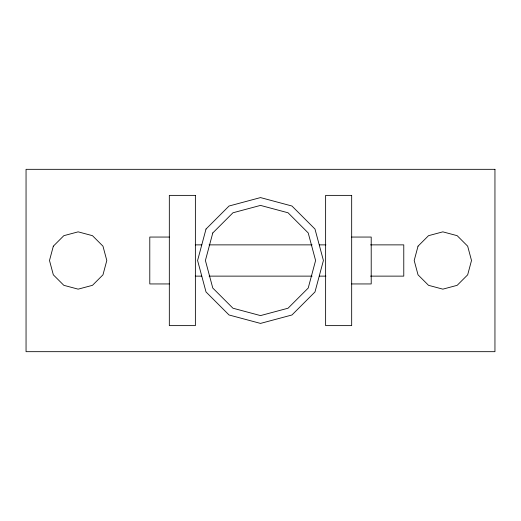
<?xml version="1.0" encoding="UTF-8"?>
<svg xmlns="http://www.w3.org/2000/svg" width="521" height="521" viewBox="0 0 521 521"><rect width="100%" height="100%" fill="white"/><g stroke="black" fill="none" stroke-linecap="round" stroke-linejoin="round"><path stroke-width="0.78" d="M169.325 237.055L149.787 237.055L149.787 283.945L169.325 283.945M351.675 237.055L371.212 237.055L371.212 283.945L351.675 283.945M195.284 244.87L201.777 244.87M209.077 244.87L312.105 244.87M319.406 244.87L325.899 244.87M370.516 244.87L403.775 244.87L403.775 276.13L370.516 276.13M195.284 276.13L201.777 276.13M209.077 276.13L312.105 276.13M319.406 276.13L325.899 276.13M53.331 246.172L49.495 260.5L53.331 274.827L63.822 285.319L78.15 289.155L92.478 285.319L102.969 274.827L106.805 260.5L102.969 246.172L92.478 235.681L78.15 231.845L63.822 235.681L53.331 246.172M206.016 229.045L197.589 260.5L206.016 291.955L229.045 314.984L260.5 323.411L291.955 314.984L314.984 291.955L323.411 260.5L314.984 229.045L291.955 206.016L260.5 197.589L229.045 206.016L206.016 229.045M212.783 232.952L205.404 260.5L212.783 288.048L232.952 308.217L260.5 315.596L288.048 308.217L308.217 288.048L315.596 260.5L308.217 232.952L288.048 212.783L260.5 205.404L232.952 212.783L212.783 232.952M418.031 246.172L414.195 260.5L418.031 274.827L428.522 285.319L442.85 289.155L457.178 285.319L467.669 274.827L471.505 260.5L467.669 246.172L457.178 235.681L442.85 231.845L428.522 235.681L418.031 246.172M494.95 169.325L26.05 169.325L26.05 351.675L494.95 351.675L494.95 169.325M195.375 195.375L169.325 195.375L169.325 325.625L195.375 325.625L195.375 195.375M351.675 195.375L325.625 195.375L325.625 325.625L351.675 325.625L351.675 195.375"/></g></svg>
